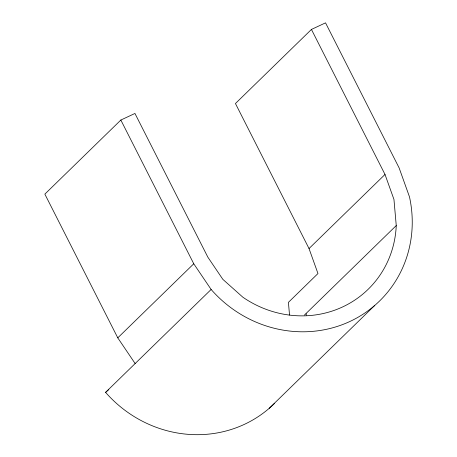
<?xml version="1.0" encoding="UTF-8"?>
<svg xmlns="http://www.w3.org/2000/svg" width="457" height="457" viewBox="0 0 457 457"><rect width="100%" height="100%" fill="white"/><g stroke="black" fill="none" stroke-linecap="round" stroke-linejoin="round"><path stroke-width="0.69" d="M120.842 120.042L193.762 263.775L211.128 289.47A119.02 112.679 45.7 0 0 350.011 321.425A119.02 112.679 45.7 0 0 409.478 196.847L399.115 167.885L325.533 22.85L311.434 29.437L385.011 174.465L393.957 199.452L396.253 225.558A102.671 97.204 45.7 0 1 242.838 297.193L222.845 279.353L207.866 257.188L134.946 113.456L120.842 120.042L44.855 194.122L117.775 337.854L135.141 363.555M311.434 29.437L235.446 103.522L309.023 248.551L317.969 273.537L288.413 302.357L289.527 315.05M117.775 337.854L193.762 263.775M274.354 403.577A119.02 112.679 45.7 0 1 105.584 392.369L211.128 289.47M309.023 248.551L385.011 174.465M304.476 315.033L396.253 225.558M269.219 408.318L374.757 305.419M105.584 392.369L108.777 389.61M306.156 313.776A119.02 112.679 45.7 0 1 306.287 315.199"/></g></svg>
